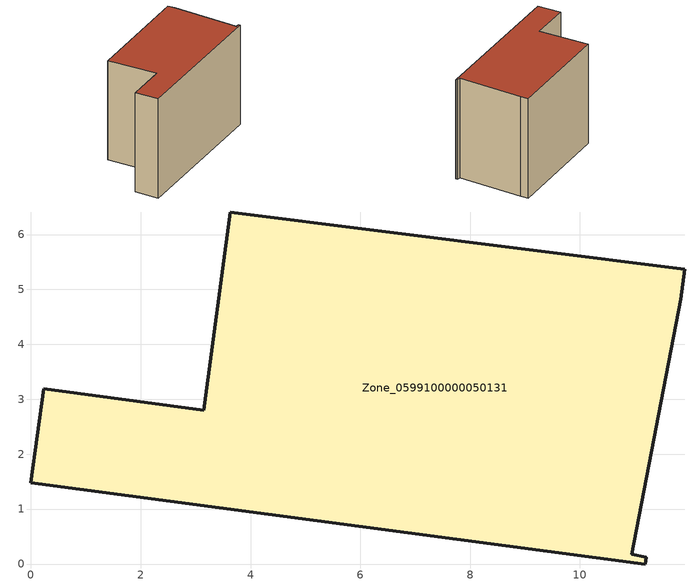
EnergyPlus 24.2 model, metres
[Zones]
Zone_0599100000050131
 floor ground (C_G): 11.19,0 0,1.48 0.23,3.19 3.15,2.8 3.63,6.41 11.9,5.37 11.83,4.83 10.95,0.17 11.2,0.13 z0
 wall outside (C_F): 0,1.48 11.19,0 11.2,0.13 10.95,0.17 11.83,4.83 11.9,5.37 3.63,6.41 3.15,2.8 0.23,3.19 0,1.48 z0:7.46
 roof outside (C_R): 11.19,0 11.2,0.13 10.95,0.17 11.83,4.83 11.9,5.37 3.63,6.41 3.15,2.8 0.23,3.19 0,1.48 z7.46
[BUILDING]
Pand.0599100000050131: North Axis=0; Terrain=City; Loads Convergence Tolerance Value=0.04; Temperature Convergence Tolerance Value=0.4; Solar Distribution=FullExterior; Maximum Number of Warmup Days=25; Minimum Number of Warmup Days=1
[Site:Location]
Rotterdam.The.Hague.AP_ZH_NLD Design_Conditions: Latitude=51.96; Longitude=4.45; Time Zone=1; Elevation=-4.5
[SITE:GROUNDTEMPERATURE:BUILDINGSURFACE]
18, 18, 18, 18, 18, 18, 18, 18, 18, 18, 18, 18
[MATERIAL] Thermal Absorptance=0.9; Solar Absorptance=0.7; Visible Absorptance=0.7
Name | Roughness | Thickness | Conductivity | Density | Specific Heat
G.TI.1975-1991 | MediumSmooth | 0.15 | 0.288461 | 540 | 1210
F.TI.1975-1991 | Rough | 0.3 | 0.230769 | 1920 | 840
R.TI.1975-1991 | MediumRough | 0.2 | 0.153846 | 1500 | 1000
[CONSTRUCTION]
C_G: G.TI.1975-1991
C_F: F.TI.1975-1991
C_R: R.TI.1975-1991
[ZONE]
Zone_0599100000050131: Type=1; Multiplier=1; Ceiling Height=Autocalculate; Volume=Autocalculate; Floor Area=autocalculate; Part of Total Floor Area=Yes
[ZONEINFILTRATION:DESIGNFLOWRATE]
Infil_Zone_0599100000050131: Zone or ZoneList or Space or SpaceList=Zone_0599100000050131; Schedule=AlwaysOn; Design Flow Rate Calculation Method=Flow/Area; Flow Rate per Floor Area=0.003; Constant Term Coefficient=1; Temperature Term Coefficient=0; Velocity Term Coefficient=0; Velocity Squared Term Coefficient=0
[HVACTEMPLATE:ZONE:IDEALLOADSAIRSYSTEM]
Zone_0599100000050131: Maximum Heating Supply Air Temperature=50; Minimum Cooling Supply Air Temperature=13; Maximum Heating Supply Air Humidity Ratio=0.0156; Minimum Cooling Supply Air Humidity Ratio=0.0077; Heating Limit=NoLimit; Cooling Limit=NoLimit; Dehumidification Control Type=ConstantSensibleHeatRatio; Cooling Sensible Heat Ratio=0.7; Dehumidification Setpoint=60; Humidification Control Type=None; Humidification Setpoint=30; Outdoor Air Method=None; Outdoor Air Flow Rate per Person=0.00944; Outdoor Air Flow Rate per Zone Floor Area=0; Outdoor Air Flow Rate per Zone=0; Demand Controlled Ventilation Type=None; Outdoor Air Economizer Type=NoEconomizer; Heat Recovery Type=None; Sensible Heat Recovery Effectiveness=0.7; Latent Heat Recovery Effectiveness=0.65
[ZONECONTROL:THERMOSTAT]
ThermostatControl_Zone_0599100000050131: Zone or ZoneList=Zone_0599100000050131; Control Type Schedule=DualSetpointControlType; Control 1=Thermostat_Zone_0599100000050131; Temperature Difference Between Cutout And Setpoint=0
[THERMOSTATSETPOINT:DUALSETPOINT]
Thermostat_Zone_0599100000050131: Heating Setpoint Temperature Schedule=HeatingSetpoint_Zone_0599100000050131; Cooling Setpoint Temperature Schedule=CoolingSetpoint_Zone_0599100000050131
[SCHEDULE:COMPACT]
HeatingSetpoint_Zone_0599100000050131: Through: 12/31, For: AllDays, Until: 24:00, 21
CoolingSetpoint_Zone_0599100000050131: Through: 12/31, For: AllDays, Until: 24:00, 24
DualSetpointControlType: Through: 12/31, For: AllDays, Until: 24:00, 4
AlwaysOn: Through: 12/31, For: AllDays, Until: 24:00, 1
